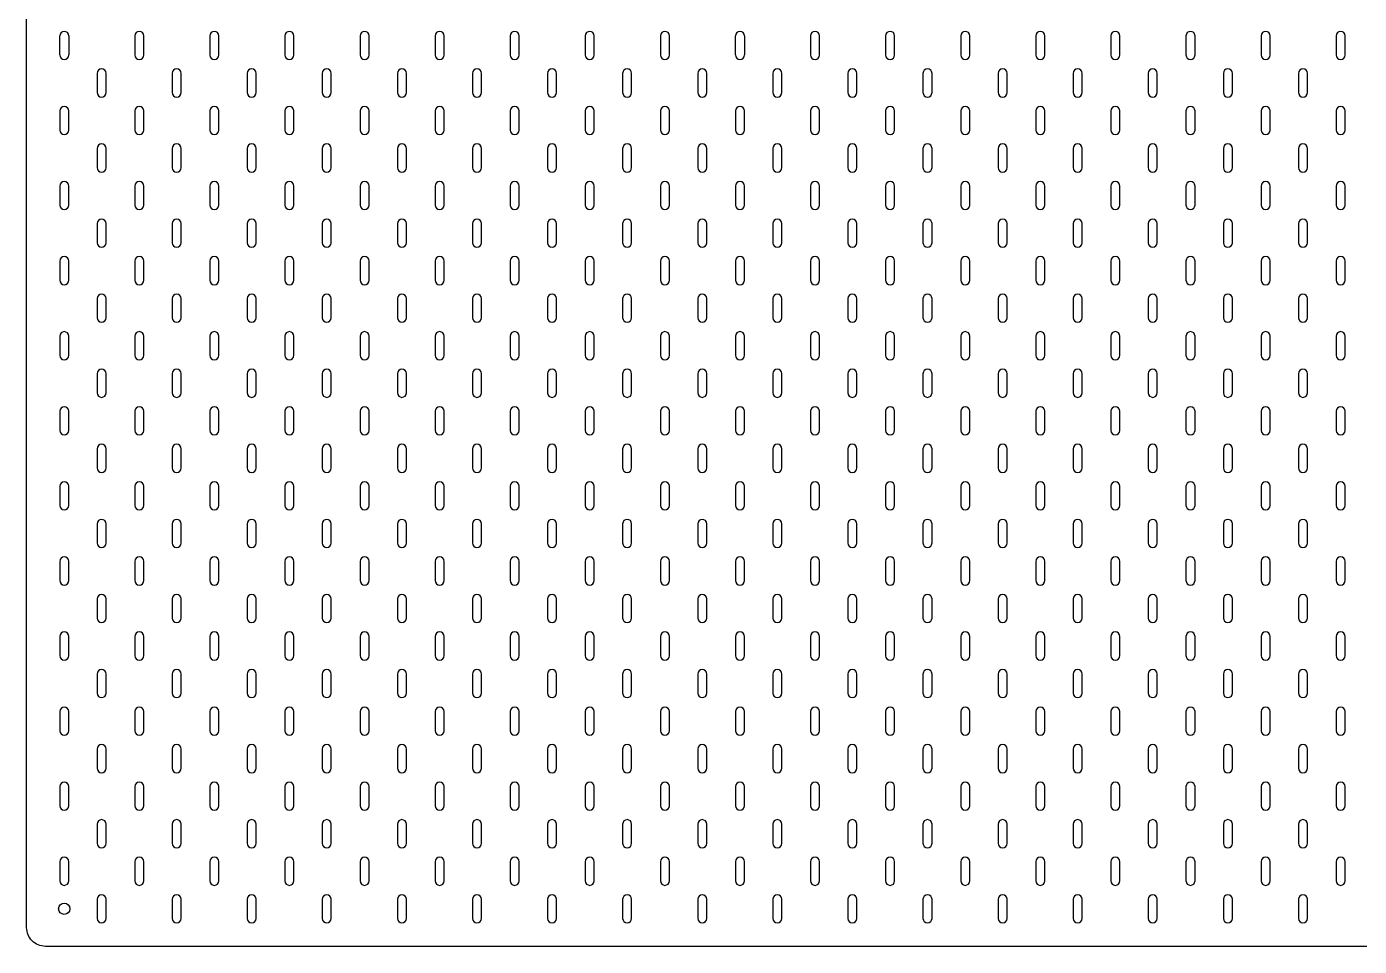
# Model space of a CAD drawing. Header units: millimetres. Extents: x 0 to 1400, y 0 to 1000.
# Drawn here: x 0 to 710, y 0 to 490 of the extents above; entities that cross this region are included whole.
import ezdxf

# ---------------------------------------------------------------- set-up
doc = ezdxf.new("R2010")
doc.units = ezdxf.units.MM
doc.layers.get('0').update_dxf_attribs({"linetype": 'CONTINUOUS'})

msp = doc.modelspace()

# ---------------------------------------------------------------- linework, layer by layer
for p, q in [((17.6, 474.9), (17.6, 485.1)), ((22.4, 485.1), (22.4, 474.9)), ((377.6, 474.9), (377.6, 485.1)), ((382.4, 485.1), (382.4, 474.9))]:
    msp.add_line(p, q)
for points in [[(1390, 1000, -0.414214), (1400, 990), (1400, 10, -0.414214), (1390, 0), (10, 0, -0.414214), (0, 10), (0, 990, -0.414214), (10, 1000)], [(57.6, 485.1), (57.6, 474.9, 1), (62.4, 474.9), (62.4, 485.1, 1)], [(97.6, 485.1), (97.6, 474.9, 1), (102.4, 474.9), (102.4, 485.1, 1)], [(137.6, 485.1), (137.6, 474.9, 1), (142.4, 474.9), (142.4, 485.1, 1)], [(177.6, 485.1), (177.6, 474.9, 1), (182.4, 474.9), (182.4, 485.1, 1)], [(217.6, 485.1), (217.6, 474.9, 1), (222.4, 474.9), (222.4, 485.1, 1)], [(257.6, 485.1), (257.6, 474.9, 1), (262.4, 474.9), (262.4, 485.1, 1)], [(297.6, 485.1), (297.6, 474.9, 1), (302.4, 474.9), (302.4, 485.1, 1)], [(337.6, 485.1), (337.6, 474.9, 1), (342.4, 474.9), (342.4, 485.1, 1)], [(417.6, 485.1), (417.6, 474.9, 1), (422.4, 474.9), (422.4, 485.1, 1)], [(457.6, 485.1), (457.6, 474.9, 1), (462.4, 474.9), (462.4, 485.1, 1)], [(497.6, 485.1), (497.6, 474.9, 1), (502.4, 474.9), (502.4, 485.1, 1)], [(537.6, 485.1), (537.6, 474.9, 1), (542.4, 474.9), (542.4, 485.1, 1)], [(577.6, 485.1), (577.6, 474.9, 1), (582.4, 474.9), (582.4, 485.1, 1)], [(617.6, 485.1), (617.6, 474.9, 1), (622.4, 474.9), (622.4, 485.1, 1)], [(657.6, 485.1), (657.6, 474.9, 1), (662.4, 474.9), (662.4, 485.1, 1)], [(697.6, 485.1), (697.6, 474.9, 1), (702.4, 474.9), (702.4, 485.1, 1)], [(42.3, 454.9), (42.3, 465.1, 1), (37.5, 465.1), (37.5, 454.9, 1)], [(82.3, 454.9), (82.3, 465.1, 1), (77.5, 465.1), (77.5, 454.9, 1)], [(122.3, 454.9), (122.3, 465.1, 1), (117.5, 465.1), (117.5, 454.9, 1)], [(162.3, 454.9), (162.3, 465.1, 1), (157.5, 465.1), (157.5, 454.9, 1)], [(202.3, 454.9), (202.3, 465.1, 1), (197.5, 465.1), (197.5, 454.9, 1)], [(242.3, 454.9), (242.3, 465.1, 1), (237.5, 465.1), (237.5, 454.9, 1)], [(282.3, 454.9), (282.3, 465.1, 1), (277.5, 465.1), (277.5, 454.9, 1)], [(322.3, 454.9), (322.3, 465.1, 1), (317.5, 465.1), (317.5, 454.9, 1)], [(362.3, 454.9), (362.3, 465.1, 1), (357.5, 465.1), (357.5, 454.9, 1)], [(402.3, 454.9), (402.3, 465.1, 1), (397.5, 465.1), (397.5, 454.9, 1)], [(442.3, 454.9), (442.3, 465.1, 1), (437.5, 465.1), (437.5, 454.9, 1)], [(482.3, 454.9), (482.3, 465.1, 1), (477.5, 465.1), (477.5, 454.9, 1)], [(522.3, 454.9), (522.3, 465.1, 1), (517.5, 465.1), (517.5, 454.9, 1)], [(562.3, 454.9), (562.3, 465.1, 1), (557.5, 465.1), (557.5, 454.9, 1)], [(602.3, 454.9), (602.3, 465.1, 1), (597.5, 465.1), (597.5, 454.9, 1)], [(642.3, 454.9), (642.3, 465.1, 1), (637.5, 465.1), (637.5, 454.9, 1)], [(682.3, 454.9), (682.3, 465.1, 1), (677.5, 465.1), (677.5, 454.9, 1)], [(17.6, 445.1), (17.6, 434.9, 1), (22.4, 434.9), (22.4, 445.1, 1)], [(57.6, 445.1), (57.6, 434.9, 1), (62.4, 434.9), (62.4, 445.1, 1)], [(97.6, 445.1), (97.6, 434.9, 1), (102.4, 434.9), (102.4, 445.1, 1)], [(137.6, 445.1), (137.6, 434.9, 1), (142.4, 434.9), (142.4, 445.1, 1)], [(177.6, 445.1), (177.6, 434.9, 1), (182.4, 434.9), (182.4, 445.1, 1)], [(217.6, 445.1), (217.6, 434.9, 1), (222.4, 434.9), (222.4, 445.1, 1)], [(257.6, 445.1), (257.6, 434.9, 1), (262.4, 434.9), (262.4, 445.1, 1)], [(297.6, 445.1), (297.6, 434.9, 1), (302.4, 434.9), (302.4, 445.1, 1)], [(337.6, 445.1), (337.6, 434.9, 1), (342.4, 434.9), (342.4, 445.1, 1)], [(377.6, 445.1), (377.6, 434.9, 1), (382.4, 434.9), (382.4, 445.1, 1)], [(417.6, 445.1), (417.6, 434.9, 1), (422.4, 434.9), (422.4, 445.1, 1)], [(457.6, 445.1), (457.6, 434.9, 1), (462.4, 434.9), (462.4, 445.1, 1)], [(497.6, 445.1), (497.6, 434.9, 1), (502.4, 434.9), (502.4, 445.1, 1)], [(537.6, 445.1), (537.6, 434.9, 1), (542.4, 434.9), (542.4, 445.1, 1)], [(577.6, 445.1), (577.6, 434.9, 1), (582.4, 434.9), (582.4, 445.1, 1)], [(617.6, 445.1), (617.6, 434.9, 1), (622.4, 434.9), (622.4, 445.1, 1)], [(657.6, 445.1), (657.6, 434.9, 1), (662.4, 434.9), (662.4, 445.1, 1)], [(697.6, 445.1), (697.6, 434.9, 1), (702.4, 434.9), (702.4, 445.1, 1)], [(42.3, 414.9), (42.3, 425.1, 1), (37.5, 425.1), (37.5, 414.9, 1)], [(82.3, 414.9), (82.3, 425.1, 1), (77.5, 425.1), (77.5, 414.9, 1)], [(122.3, 414.9), (122.3, 425.1, 1), (117.5, 425.1), (117.5, 414.9, 1)], [(162.3, 414.9), (162.3, 425.1, 1), (157.5, 425.1), (157.5, 414.9, 1)], [(202.3, 414.9), (202.3, 425.1, 1), (197.5, 425.1), (197.5, 414.9, 1)], [(242.3, 414.9), (242.3, 425.1, 1), (237.5, 425.1), (237.5, 414.9, 1)], [(282.3, 414.9), (282.3, 425.1, 1), (277.5, 425.1), (277.5, 414.9, 1)], [(322.3, 414.9), (322.3, 425.1, 1), (317.5, 425.1), (317.5, 414.9, 1)], [(362.3, 414.9), (362.3, 425.1, 1), (357.5, 425.1), (357.5, 414.9, 1)], [(402.3, 414.9), (402.3, 425.1, 1), (397.5, 425.1), (397.5, 414.9, 1)], [(442.3, 414.9), (442.3, 425.1, 1), (437.5, 425.1), (437.5, 414.9, 1)], [(482.3, 414.9), (482.3, 425.1, 1), (477.5, 425.1), (477.5, 414.9, 1)], [(522.3, 414.9), (522.3, 425.1, 1), (517.5, 425.1), (517.5, 414.9, 1)], [(562.3, 414.9), (562.3, 425.1, 1), (557.5, 425.1), (557.5, 414.9, 1)], [(602.3, 414.9), (602.3, 425.1, 1), (597.5, 425.1), (597.5, 414.9, 1)], [(642.3, 414.9), (642.3, 425.1, 1), (637.5, 425.1), (637.5, 414.9, 1)], [(682.3, 414.9), (682.3, 425.1, 1), (677.5, 425.1), (677.5, 414.9, 1)], [(17.6, 405.1), (17.6, 394.9, 1), (22.4, 394.9), (22.4, 405.1, 1)], [(57.6, 405.1), (57.6, 394.9, 1), (62.4, 394.9), (62.4, 405.1, 1)], [(97.6, 405.1), (97.6, 394.9, 1), (102.4, 394.9), (102.4, 405.1, 1)], [(137.6, 405.1), (137.6, 394.9, 1), (142.4, 394.9), (142.4, 405.1, 1)], [(177.6, 405.1), (177.6, 394.9, 1), (182.4, 394.9), (182.4, 405.1, 1)], [(217.6, 405.1), (217.6, 394.9, 1), (222.4, 394.9), (222.4, 405.1, 1)], [(257.6, 405.1), (257.6, 394.9, 1), (262.4, 394.9), (262.4, 405.1, 1)], [(297.6, 405.1), (297.6, 394.9, 1), (302.4, 394.9), (302.4, 405.1, 1)], [(337.6, 405.1), (337.6, 394.9, 1), (342.4, 394.9), (342.4, 405.1, 1)], [(377.6, 405.1), (377.6, 394.9, 1), (382.4, 394.9), (382.4, 405.1, 1)], [(417.6, 405.1), (417.6, 394.9, 1), (422.4, 394.9), (422.4, 405.1, 1)], [(457.6, 405.1), (457.6, 394.9, 1), (462.4, 394.9), (462.4, 405.1, 1)], [(497.6, 405.1), (497.6, 394.9, 1), (502.4, 394.9), (502.4, 405.1, 1)], [(537.6, 405.1), (537.6, 394.9, 1), (542.4, 394.9), (542.4, 405.1, 1)], [(577.6, 405.1), (577.6, 394.9, 1), (582.4, 394.9), (582.4, 405.1, 1)], [(617.6, 405.1), (617.6, 394.9, 1), (622.4, 394.9), (622.4, 405.1, 1)], [(657.6, 405.1), (657.6, 394.9, 1), (662.4, 394.9), (662.4, 405.1, 1)], [(697.6, 405.1), (697.6, 394.9, 1), (702.4, 394.9), (702.4, 405.1, 1)], [(42.3, 374.9), (42.3, 385.1, 1), (37.5, 385.1), (37.5, 374.9, 1)], [(82.3, 374.9), (82.3, 385.1, 1), (77.5, 385.1), (77.5, 374.9, 1)], [(122.3, 374.9), (122.3, 385.1, 1), (117.5, 385.1), (117.5, 374.9, 1)], [(162.3, 374.9), (162.3, 385.1, 1), (157.5, 385.1), (157.5, 374.9, 1)], [(202.3, 374.9), (202.3, 385.1, 1), (197.5, 385.1), (197.5, 374.9, 1)], [(242.3, 374.9), (242.3, 385.1, 1), (237.5, 385.1), (237.5, 374.9, 1)], [(282.3, 374.9), (282.3, 385.1, 1), (277.5, 385.1), (277.5, 374.9, 1)], [(322.3, 374.9), (322.3, 385.1, 1), (317.5, 385.1), (317.5, 374.9, 1)], [(362.3, 374.9), (362.3, 385.1, 1), (357.5, 385.1), (357.5, 374.9, 1)], [(402.3, 374.9), (402.3, 385.1, 1), (397.5, 385.1), (397.5, 374.9, 1)], [(442.3, 374.9), (442.3, 385.1, 1), (437.5, 385.1), (437.5, 374.9, 1)], [(482.3, 374.9), (482.3, 385.1, 1), (477.5, 385.1), (477.5, 374.9, 1)], [(522.3, 374.9), (522.3, 385.1, 1), (517.5, 385.1), (517.5, 374.9, 1)], [(562.3, 374.9), (562.3, 385.1, 1), (557.5, 385.1), (557.5, 374.9, 1)], [(602.3, 374.9), (602.3, 385.1, 1), (597.5, 385.1), (597.5, 374.9, 1)], [(642.3, 374.9), (642.3, 385.1, 1), (637.5, 385.1), (637.5, 374.9, 1)], [(682.3, 374.9), (682.3, 385.1, 1), (677.5, 385.1), (677.5, 374.9, 1)], [(17.6, 365.1), (17.6, 354.9, 1), (22.4, 354.9), (22.4, 365.1, 1)], [(57.6, 365.1), (57.6, 354.9, 1), (62.4, 354.9), (62.4, 365.1, 1)], [(97.6, 365.1), (97.6, 354.9, 1), (102.4, 354.9), (102.4, 365.1, 1)], [(137.6, 365.1), (137.6, 354.9, 1), (142.4, 354.9), (142.4, 365.1, 1)], [(177.6, 365.1), (177.6, 354.9, 1), (182.4, 354.9), (182.4, 365.1, 1)], [(217.6, 365.1), (217.6, 354.9, 1), (222.4, 354.9), (222.4, 365.1, 1)], [(257.6, 365.1), (257.6, 354.9, 1), (262.4, 354.9), (262.4, 365.1, 1)], [(297.6, 365.1), (297.6, 354.9, 1), (302.4, 354.9), (302.4, 365.1, 1)], [(337.6, 365.1), (337.6, 354.9, 1), (342.4, 354.9), (342.4, 365.1, 1)], [(377.6, 365.1), (377.6, 354.9, 1), (382.4, 354.9), (382.4, 365.1, 1)], [(417.6, 365.1), (417.6, 354.9, 1), (422.4, 354.9), (422.4, 365.1, 1)], [(457.6, 365.1), (457.6, 354.9, 1), (462.4, 354.9), (462.4, 365.1, 1)], [(497.6, 365.1), (497.6, 354.9, 1), (502.4, 354.9), (502.4, 365.1, 1)], [(537.6, 365.1), (537.6, 354.9, 1), (542.4, 354.9), (542.4, 365.1, 1)], [(577.6, 365.1), (577.6, 354.9, 1), (582.4, 354.9), (582.4, 365.1, 1)], [(617.6, 365.1), (617.6, 354.9, 1), (622.4, 354.9), (622.4, 365.1, 1)], [(657.6, 365.1), (657.6, 354.9, 1), (662.4, 354.9), (662.4, 365.1, 1)], [(697.6, 365.1), (697.6, 354.9, 1), (702.4, 354.9), (702.4, 365.1, 1)], [(42.3, 334.9), (42.3, 345.1, 1), (37.5, 345.1), (37.5, 334.9, 1)], [(82.3, 334.9), (82.3, 345.1, 1), (77.5, 345.1), (77.5, 334.9, 1)], [(122.3, 334.9), (122.3, 345.1, 1), (117.5, 345.1), (117.5, 334.9, 1)], [(162.3, 334.9), (162.3, 345.1, 1), (157.5, 345.1), (157.5, 334.9, 1)], [(202.3, 334.9), (202.3, 345.1, 1), (197.5, 345.1), (197.5, 334.9, 1)], [(242.3, 334.9), (242.3, 345.1, 1), (237.5, 345.1), (237.5, 334.9, 1)], [(282.3, 334.9), (282.3, 345.1, 1), (277.5, 345.1), (277.5, 334.9, 1)], [(322.3, 334.9), (322.3, 345.1, 1), (317.5, 345.1), (317.5, 334.9, 1)], [(362.3, 334.9), (362.3, 345.1, 1), (357.5, 345.1), (357.5, 334.9, 1)], [(402.3, 334.9), (402.3, 345.1, 1), (397.5, 345.1), (397.5, 334.9, 1)], [(442.3, 334.9), (442.3, 345.1, 1), (437.5, 345.1), (437.5, 334.9, 1)], [(482.3, 334.9), (482.3, 345.1, 1), (477.5, 345.1), (477.5, 334.9, 1)], [(522.3, 334.9), (522.3, 345.1, 1), (517.5, 345.1), (517.5, 334.9, 1)], [(562.3, 334.9), (562.3, 345.1, 1), (557.5, 345.1), (557.5, 334.9, 1)], [(602.3, 334.9), (602.3, 345.1, 1), (597.5, 345.1), (597.5, 334.9, 1)], [(642.3, 334.9), (642.3, 345.1, 1), (637.5, 345.1), (637.5, 334.9, 1)], [(682.3, 334.9), (682.3, 345.1, 1), (677.5, 345.1), (677.5, 334.9, 1)], [(17.6, 325.1), (17.6, 314.9, 1), (22.4, 314.9), (22.4, 325.1, 1)], [(57.6, 325.1), (57.6, 314.9, 1), (62.4, 314.9), (62.4, 325.1, 1)], [(97.6, 325.1), (97.6, 314.9, 1), (102.4, 314.9), (102.4, 325.1, 1)], [(137.6, 325.1), (137.6, 314.9, 1), (142.4, 314.9), (142.4, 325.1, 1)], [(177.6, 325.1), (177.6, 314.9, 1), (182.4, 314.9), (182.4, 325.1, 1)], [(217.6, 325.1), (217.6, 314.9, 1), (222.4, 314.9), (222.4, 325.1, 1)], [(257.6, 325.1), (257.6, 314.9, 1), (262.4, 314.9), (262.4, 325.1, 1)], [(297.6, 325.1), (297.6, 314.9, 1), (302.4, 314.9), (302.4, 325.1, 1)], [(337.6, 325.1), (337.6, 314.9, 1), (342.4, 314.9), (342.4, 325.1, 1)], [(377.6, 325.1), (377.6, 314.9, 1), (382.4, 314.9), (382.4, 325.1, 1)], [(417.6, 325.1), (417.6, 314.9, 1), (422.4, 314.9), (422.4, 325.1, 1)], [(457.6, 325.1), (457.6, 314.9, 1), (462.4, 314.9), (462.4, 325.1, 1)], [(497.6, 325.1), (497.6, 314.9, 1), (502.4, 314.9), (502.4, 325.1, 1)], [(537.6, 325.1), (537.6, 314.9, 1), (542.4, 314.9), (542.4, 325.1, 1)], [(577.6, 325.1), (577.6, 314.9, 1), (582.4, 314.9), (582.4, 325.1, 1)], [(617.6, 325.1), (617.6, 314.9, 1), (622.4, 314.9), (622.4, 325.1, 1)], [(657.6, 325.1), (657.6, 314.9, 1), (662.4, 314.9), (662.4, 325.1, 1)], [(697.6, 325.1), (697.6, 314.9, 1), (702.4, 314.9), (702.4, 325.1, 1)], [(42.3, 294.9), (42.3, 305.1, 1), (37.5, 305.1), (37.5, 294.9, 1)], [(82.3, 294.9), (82.3, 305.1, 1), (77.5, 305.1), (77.5, 294.9, 1)], [(122.3, 294.9), (122.3, 305.1, 1), (117.5, 305.1), (117.5, 294.9, 1)], [(162.3, 294.9), (162.3, 305.1, 1), (157.5, 305.1), (157.5, 294.9, 1)], [(202.3, 294.9), (202.3, 305.1, 1), (197.5, 305.1), (197.5, 294.9, 1)], [(242.3, 294.9), (242.3, 305.1, 1), (237.5, 305.1), (237.5, 294.9, 1)], [(282.3, 294.9), (282.3, 305.1, 1), (277.5, 305.1), (277.5, 294.9, 1)], [(322.3, 294.9), (322.3, 305.1, 1), (317.5, 305.1), (317.5, 294.9, 1)], [(362.3, 294.9), (362.3, 305.1, 1), (357.5, 305.1), (357.5, 294.9, 1)], [(402.3, 294.9), (402.3, 305.1, 1), (397.5, 305.1), (397.5, 294.9, 1)], [(442.3, 294.9), (442.3, 305.1, 1), (437.5, 305.1), (437.5, 294.9, 1)], [(482.3, 294.9), (482.3, 305.1, 1), (477.5, 305.1), (477.5, 294.9, 1)], [(522.3, 294.9), (522.3, 305.1, 1), (517.5, 305.1), (517.5, 294.9, 1)], [(562.3, 294.9), (562.3, 305.1, 1), (557.5, 305.1), (557.5, 294.9, 1)], [(602.3, 294.9), (602.3, 305.1, 1), (597.5, 305.1), (597.5, 294.9, 1)], [(642.3, 294.9), (642.3, 305.1, 1), (637.5, 305.1), (637.5, 294.9, 1)], [(682.3, 294.9), (682.3, 305.1, 1), (677.5, 305.1), (677.5, 294.9, 1)], [(17.6, 285.1), (17.6, 274.9, 1), (22.4, 274.9), (22.4, 285.1, 1)], [(57.6, 285.1), (57.6, 274.9, 1), (62.4, 274.9), (62.4, 285.1, 1)], [(97.6, 285.1), (97.6, 274.9, 1), (102.4, 274.9), (102.4, 285.1, 1)], [(137.6, 285.1), (137.6, 274.9, 1), (142.4, 274.9), (142.4, 285.1, 1)], [(177.6, 285.1), (177.6, 274.9, 1), (182.4, 274.9), (182.4, 285.1, 1)], [(217.6, 285.1), (217.6, 274.9, 1), (222.4, 274.9), (222.4, 285.1, 1)], [(257.6, 285.1), (257.6, 274.9, 1), (262.4, 274.9), (262.4, 285.1, 1)], [(297.6, 285.1), (297.6, 274.9, 1), (302.4, 274.9), (302.4, 285.1, 1)], [(337.6, 285.1), (337.6, 274.9, 1), (342.4, 274.9), (342.4, 285.1, 1)], [(377.6, 285.1), (377.6, 274.9, 1), (382.4, 274.9), (382.4, 285.1, 1)], [(417.6, 285.1), (417.6, 274.9, 1), (422.4, 274.9), (422.4, 285.1, 1)], [(457.6, 285.1), (457.6, 274.9, 1), (462.4, 274.9), (462.4, 285.1, 1)], [(497.6, 285.1), (497.6, 274.9, 1), (502.4, 274.9), (502.4, 285.1, 1)], [(537.6, 285.1), (537.6, 274.9, 1), (542.4, 274.9), (542.4, 285.1, 1)], [(577.6, 285.1), (577.6, 274.9, 1), (582.4, 274.9), (582.4, 285.1, 1)], [(617.6, 285.1), (617.6, 274.9, 1), (622.4, 274.9), (622.4, 285.1, 1)], [(657.6, 285.1), (657.6, 274.9, 1), (662.4, 274.9), (662.4, 285.1, 1)], [(697.6, 285.1), (697.6, 274.9, 1), (702.4, 274.9), (702.4, 285.1, 1)], [(42.3, 254.9), (42.3, 265.1, 1), (37.5, 265.1), (37.5, 254.9, 1)], [(82.3, 254.9), (82.3, 265.1, 1), (77.5, 265.1), (77.5, 254.9, 1)], [(122.3, 254.9), (122.3, 265.1, 1), (117.5, 265.1), (117.5, 254.9, 1)], [(162.3, 254.9), (162.3, 265.1, 1), (157.5, 265.1), (157.5, 254.9, 1)], [(202.3, 254.9), (202.3, 265.1, 1), (197.5, 265.1), (197.5, 254.9, 1)], [(242.3, 254.9), (242.3, 265.1, 1), (237.5, 265.1), (237.5, 254.9, 1)], [(282.3, 254.9), (282.3, 265.1, 1), (277.5, 265.1), (277.5, 254.9, 1)], [(322.3, 254.9), (322.3, 265.1, 1), (317.5, 265.1), (317.5, 254.9, 1)], [(362.3, 254.9), (362.3, 265.1, 1), (357.5, 265.1), (357.5, 254.9, 1)], [(402.3, 254.9), (402.3, 265.1, 1), (397.5, 265.1), (397.5, 254.9, 1)], [(442.3, 254.9), (442.3, 265.1, 1), (437.5, 265.1), (437.5, 254.9, 1)], [(482.3, 254.9), (482.3, 265.1, 1), (477.5, 265.1), (477.5, 254.9, 1)], [(522.3, 254.9), (522.3, 265.1, 1), (517.5, 265.1), (517.5, 254.9, 1)], [(562.3, 254.9), (562.3, 265.1, 1), (557.5, 265.1), (557.5, 254.9, 1)], [(602.3, 254.9), (602.3, 265.1, 1), (597.5, 265.1), (597.5, 254.9, 1)], [(642.3, 254.9), (642.3, 265.1, 1), (637.5, 265.1), (637.5, 254.9, 1)], [(682.3, 254.9), (682.3, 265.1, 1), (677.5, 265.1), (677.5, 254.9, 1)], [(17.6, 245.1), (17.6, 234.9, 1), (22.4, 234.9), (22.4, 245.1, 1)], [(57.6, 245.1), (57.6, 234.9, 1), (62.4, 234.9), (62.4, 245.1, 1)], [(97.6, 245.1), (97.6, 234.9, 1), (102.4, 234.9), (102.4, 245.1, 1)], [(137.6, 245.1), (137.6, 234.9, 1), (142.4, 234.9), (142.4, 245.1, 1)], [(177.6, 245.1), (177.6, 234.9, 1), (182.4, 234.9), (182.4, 245.1, 1)], [(217.6, 245.1), (217.6, 234.9, 1), (222.4, 234.9), (222.4, 245.1, 1)], [(257.6, 245.1), (257.6, 234.9, 1), (262.4, 234.9), (262.4, 245.1, 1)], [(297.6, 245.1), (297.6, 234.9, 1), (302.4, 234.9), (302.4, 245.1, 1)], [(337.6, 245.1), (337.6, 234.9, 1), (342.4, 234.9), (342.4, 245.1, 1)], [(377.6, 245.1), (377.6, 234.9, 1), (382.4, 234.9), (382.4, 245.1, 1)], [(417.6, 245.1), (417.6, 234.9, 1), (422.4, 234.9), (422.4, 245.1, 1)], [(457.6, 245.1), (457.6, 234.9, 1), (462.4, 234.9), (462.4, 245.1, 1)], [(497.6, 245.1), (497.6, 234.9, 1), (502.4, 234.9), (502.4, 245.1, 1)], [(537.6, 245.1), (537.6, 234.9, 1), (542.4, 234.9), (542.4, 245.1, 1)], [(577.6, 245.1), (577.6, 234.9, 1), (582.4, 234.9), (582.4, 245.1, 1)], [(617.6, 245.1), (617.6, 234.9, 1), (622.4, 234.9), (622.4, 245.1, 1)], [(657.6, 245.1), (657.6, 234.9, 1), (662.4, 234.9), (662.4, 245.1, 1)], [(697.6, 245.1), (697.6, 234.9, 1), (702.4, 234.9), (702.4, 245.1, 1)], [(42.3, 214.9), (42.3, 225.1, 1), (37.5, 225.1), (37.5, 214.9, 1)], [(82.3, 214.9), (82.3, 225.1, 1), (77.5, 225.1), (77.5, 214.9, 1)], [(122.3, 214.9), (122.3, 225.1, 1), (117.5, 225.1), (117.5, 214.9, 1)], [(162.3, 214.9), (162.3, 225.1, 1), (157.5, 225.1), (157.5, 214.9, 1)], [(202.3, 214.9), (202.3, 225.1, 1), (197.5, 225.1), (197.5, 214.9, 1)], [(242.3, 214.9), (242.3, 225.1, 1), (237.5, 225.1), (237.5, 214.9, 1)], [(282.3, 214.9), (282.3, 225.1, 1), (277.5, 225.1), (277.5, 214.9, 1)], [(322.3, 214.9), (322.3, 225.1, 1), (317.5, 225.1), (317.5, 214.9, 1)], [(362.3, 214.9), (362.3, 225.1, 1), (357.5, 225.1), (357.5, 214.9, 1)], [(402.3, 214.9), (402.3, 225.1, 1), (397.5, 225.1), (397.5, 214.9, 1)], [(442.3, 214.9), (442.3, 225.1, 1), (437.5, 225.1), (437.5, 214.9, 1)], [(482.3, 214.9), (482.3, 225.1, 1), (477.5, 225.1), (477.5, 214.9, 1)], [(522.3, 214.9), (522.3, 225.1, 1), (517.5, 225.1), (517.5, 214.9, 1)], [(562.3, 214.9), (562.3, 225.1, 1), (557.5, 225.1), (557.5, 214.9, 1)], [(602.3, 214.9), (602.3, 225.1, 1), (597.5, 225.1), (597.5, 214.9, 1)], [(642.3, 214.9), (642.3, 225.1, 1), (637.5, 225.1), (637.5, 214.9, 1)], [(682.3, 214.9), (682.3, 225.1, 1), (677.5, 225.1), (677.5, 214.9, 1)], [(17.6, 205.1), (17.6, 194.9, 1), (22.4, 194.9), (22.4, 205.1, 1)], [(57.6, 205.1), (57.6, 194.9, 1), (62.4, 194.9), (62.4, 205.1, 1)], [(97.6, 205.1), (97.6, 194.9, 1), (102.4, 194.9), (102.4, 205.1, 1)], [(137.6, 205.1), (137.6, 194.9, 1), (142.4, 194.9), (142.4, 205.1, 1)], [(177.6, 205.1), (177.6, 194.9, 1), (182.4, 194.9), (182.4, 205.1, 1)], [(217.6, 205.1), (217.6, 194.9, 1), (222.4, 194.9), (222.4, 205.1, 1)], [(257.6, 205.1), (257.6, 194.9, 1), (262.4, 194.9), (262.4, 205.1, 1)], [(297.6, 205.1), (297.6, 194.9, 1), (302.4, 194.9), (302.4, 205.1, 1)], [(337.6, 205.1), (337.6, 194.9, 1), (342.4, 194.9), (342.4, 205.1, 1)], [(377.6, 205.1), (377.6, 194.9, 1), (382.4, 194.9), (382.4, 205.1, 1)], [(417.6, 205.1), (417.6, 194.9, 1), (422.4, 194.9), (422.4, 205.1, 1)], [(457.6, 205.1), (457.6, 194.9, 1), (462.4, 194.9), (462.4, 205.1, 1)], [(497.6, 205.1), (497.6, 194.9, 1), (502.4, 194.9), (502.4, 205.1, 1)], [(537.6, 205.1), (537.6, 194.9, 1), (542.4, 194.9), (542.4, 205.1, 1)], [(577.6, 205.1), (577.6, 194.9, 1), (582.4, 194.9), (582.4, 205.1, 1)], [(617.6, 205.1), (617.6, 194.9, 1), (622.4, 194.9), (622.4, 205.1, 1)], [(657.6, 205.1), (657.6, 194.9, 1), (662.4, 194.9), (662.4, 205.1, 1)], [(697.6, 205.1), (697.6, 194.9, 1), (702.4, 194.9), (702.4, 205.1, 1)], [(42.3, 174.9), (42.3, 185.1, 1), (37.5, 185.1), (37.5, 174.9, 1)], [(82.3, 174.9), (82.3, 185.1, 1), (77.5, 185.1), (77.5, 174.9, 1)], [(122.3, 174.9), (122.3, 185.1, 1), (117.5, 185.1), (117.5, 174.9, 1)], [(162.3, 174.9), (162.3, 185.1, 1), (157.5, 185.1), (157.5, 174.9, 1)], [(202.3, 174.9), (202.3, 185.1, 1), (197.5, 185.1), (197.5, 174.9, 1)], [(242.3, 174.9), (242.3, 185.1, 1), (237.5, 185.1), (237.5, 174.9, 1)], [(282.3, 174.9), (282.3, 185.1, 1), (277.5, 185.1), (277.5, 174.9, 1)], [(322.3, 174.9), (322.3, 185.1, 1), (317.5, 185.1), (317.5, 174.9, 1)], [(362.3, 174.9), (362.3, 185.1, 1), (357.5, 185.1), (357.5, 174.9, 1)], [(402.3, 174.9), (402.3, 185.1, 1), (397.5, 185.1), (397.5, 174.9, 1)], [(442.3, 174.9), (442.3, 185.1, 1), (437.5, 185.1), (437.5, 174.9, 1)], [(482.3, 174.9), (482.3, 185.1, 1), (477.5, 185.1), (477.5, 174.9, 1)], [(522.3, 174.9), (522.3, 185.1, 1), (517.5, 185.1), (517.5, 174.9, 1)], [(562.3, 174.9), (562.3, 185.1, 1), (557.5, 185.1), (557.5, 174.9, 1)], [(602.3, 174.9), (602.3, 185.1, 1), (597.5, 185.1), (597.5, 174.9, 1)], [(642.3, 174.9), (642.3, 185.1, 1), (637.5, 185.1), (637.5, 174.9, 1)], [(682.3, 174.9), (682.3, 185.1, 1), (677.5, 185.1), (677.5, 174.9, 1)], [(17.6, 165.1), (17.6, 154.9, 1), (22.4, 154.9), (22.4, 165.1, 1)], [(57.6, 165.1), (57.6, 154.9, 1), (62.4, 154.9), (62.4, 165.1, 1)], [(97.6, 165.1), (97.6, 154.9, 1), (102.4, 154.9), (102.4, 165.1, 1)], [(137.6, 165.1), (137.6, 154.9, 1), (142.4, 154.9), (142.4, 165.1, 1)], [(177.6, 165.1), (177.6, 154.9, 1), (182.4, 154.9), (182.4, 165.1, 1)], [(217.6, 165.1), (217.6, 154.9, 1), (222.4, 154.9), (222.4, 165.1, 1)], [(257.6, 165.1), (257.6, 154.9, 1), (262.4, 154.9), (262.4, 165.1, 1)], [(297.6, 165.1), (297.6, 154.9, 1), (302.4, 154.9), (302.4, 165.1, 1)], [(337.6, 165.1), (337.6, 154.9, 1), (342.4, 154.9), (342.4, 165.1, 1)], [(377.6, 165.1), (377.6, 154.9, 1), (382.4, 154.9), (382.4, 165.1, 1)], [(417.6, 165.1), (417.6, 154.9, 1), (422.4, 154.9), (422.4, 165.1, 1)], [(457.6, 165.1), (457.6, 154.9, 1), (462.4, 154.9), (462.4, 165.1, 1)], [(497.6, 165.1), (497.6, 154.9, 1), (502.4, 154.9), (502.4, 165.1, 1)], [(537.6, 165.1), (537.6, 154.9, 1), (542.4, 154.9), (542.4, 165.1, 1)], [(577.6, 165.1), (577.6, 154.9, 1), (582.4, 154.9), (582.4, 165.1, 1)], [(617.6, 165.1), (617.6, 154.9, 1), (622.4, 154.9), (622.4, 165.1, 1)], [(657.6, 165.1), (657.6, 154.9, 1), (662.4, 154.9), (662.4, 165.1, 1)], [(697.6, 165.1), (697.6, 154.9, 1), (702.4, 154.9), (702.4, 165.1, 1)], [(42.3, 134.9), (42.3, 145.1, 1), (37.5, 145.1), (37.5, 134.9, 1)], [(82.3, 134.9), (82.3, 145.1, 1), (77.5, 145.1), (77.5, 134.9, 1)], [(122.3, 134.9), (122.3, 145.1, 1), (117.5, 145.1), (117.5, 134.9, 1)], [(162.3, 134.9), (162.3, 145.1, 1), (157.5, 145.1), (157.5, 134.9, 1)], [(202.3, 134.9), (202.3, 145.1, 1), (197.5, 145.1), (197.5, 134.9, 1)], [(242.3, 134.9), (242.3, 145.1, 1), (237.5, 145.1), (237.5, 134.9, 1)], [(282.3, 134.9), (282.3, 145.1, 1), (277.5, 145.1), (277.5, 134.9, 1)], [(322.3, 134.9), (322.3, 145.1, 1), (317.5, 145.1), (317.5, 134.9, 1)], [(362.3, 134.9), (362.3, 145.1, 1), (357.5, 145.1), (357.5, 134.9, 1)], [(402.3, 134.9), (402.3, 145.1, 1), (397.5, 145.1), (397.5, 134.9, 1)], [(442.3, 134.9), (442.3, 145.1, 1), (437.5, 145.1), (437.5, 134.9, 1)], [(482.3, 134.9), (482.3, 145.1, 1), (477.5, 145.1), (477.5, 134.9, 1)], [(522.3, 134.9), (522.3, 145.1, 1), (517.5, 145.1), (517.5, 134.9, 1)], [(562.3, 134.9), (562.3, 145.1, 1), (557.5, 145.1), (557.5, 134.9, 1)], [(602.3, 134.9), (602.3, 145.1, 1), (597.5, 145.1), (597.5, 134.9, 1)], [(642.3, 134.9), (642.3, 145.1, 1), (637.5, 145.1), (637.5, 134.9, 1)], [(682.3, 134.9), (682.3, 145.1, 1), (677.5, 145.1), (677.5, 134.9, 1)], [(17.6, 125.1), (17.6, 114.9, 1), (22.4, 114.9), (22.4, 125.1, 1)], [(57.6, 125.1), (57.6, 114.9, 1), (62.4, 114.9), (62.4, 125.1, 1)], [(97.6, 125.1), (97.6, 114.9, 1), (102.4, 114.9), (102.4, 125.1, 1)], [(137.6, 125.1), (137.6, 114.9, 1), (142.4, 114.9), (142.4, 125.1, 1)], [(177.6, 125.1), (177.6, 114.9, 1), (182.4, 114.9), (182.4, 125.1, 1)], [(217.6, 125.1), (217.6, 114.9, 1), (222.4, 114.9), (222.4, 125.1, 1)], [(257.6, 125.1), (257.6, 114.9, 1), (262.4, 114.9), (262.4, 125.1, 1)], [(297.6, 125.1), (297.6, 114.9, 1), (302.4, 114.9), (302.4, 125.1, 1)], [(337.6, 125.1), (337.6, 114.9, 1), (342.4, 114.9), (342.4, 125.1, 1)], [(377.6, 125.1), (377.6, 114.9, 1), (382.4, 114.9), (382.4, 125.1, 1)], [(417.6, 125.1), (417.6, 114.9, 1), (422.4, 114.9), (422.4, 125.1, 1)], [(457.6, 125.1), (457.6, 114.9, 1), (462.4, 114.9), (462.4, 125.1, 1)], [(497.6, 125.1), (497.6, 114.9, 1), (502.4, 114.9), (502.4, 125.1, 1)], [(537.6, 125.1), (537.6, 114.9, 1), (542.4, 114.9), (542.4, 125.1, 1)], [(577.6, 125.1), (577.6, 114.9, 1), (582.4, 114.9), (582.4, 125.1, 1)], [(617.6, 125.1), (617.6, 114.9, 1), (622.4, 114.9), (622.4, 125.1, 1)], [(657.6, 125.1), (657.6, 114.9, 1), (662.4, 114.9), (662.4, 125.1, 1)], [(697.6, 125.1), (697.6, 114.9, 1), (702.4, 114.9), (702.4, 125.1, 1)], [(42.3, 94.9), (42.3, 105.1, 1), (37.5, 105.1), (37.5, 94.9, 1)], [(82.3, 94.9), (82.3, 105.1, 1), (77.5, 105.1), (77.5, 94.9, 1)], [(122.3, 94.9), (122.3, 105.1, 1), (117.5, 105.1), (117.5, 94.9, 1)], [(162.3, 94.9), (162.3, 105.1, 1), (157.5, 105.1), (157.5, 94.9, 1)], [(202.3, 94.9), (202.3, 105.1, 1), (197.5, 105.1), (197.5, 94.9, 1)], [(242.3, 94.9), (242.3, 105.1, 1), (237.5, 105.1), (237.5, 94.9, 1)], [(282.3, 94.9), (282.3, 105.1, 1), (277.5, 105.1), (277.5, 94.9, 1)], [(322.3, 94.9), (322.3, 105.1, 1), (317.5, 105.1), (317.5, 94.9, 1)], [(362.3, 94.9), (362.3, 105.1, 1), (357.5, 105.1), (357.5, 94.9, 1)], [(402.3, 94.9), (402.3, 105.1, 1), (397.5, 105.1), (397.5, 94.9, 1)], [(442.3, 94.9), (442.3, 105.1, 1), (437.5, 105.1), (437.5, 94.9, 1)], [(482.3, 94.9), (482.3, 105.1, 1), (477.5, 105.1), (477.5, 94.9, 1)], [(522.3, 94.9), (522.3, 105.1, 1), (517.5, 105.1), (517.5, 94.9, 1)], [(562.3, 94.9), (562.3, 105.1, 1), (557.5, 105.1), (557.5, 94.9, 1)], [(602.3, 94.9), (602.3, 105.1, 1), (597.5, 105.1), (597.5, 94.9, 1)], [(642.3, 94.9), (642.3, 105.1, 1), (637.5, 105.1), (637.5, 94.9, 1)], [(682.3, 94.9), (682.3, 105.1, 1), (677.5, 105.1), (677.5, 94.9, 1)], [(17.6, 85.1), (17.6, 74.9, 1), (22.4, 74.9), (22.4, 85.1, 1)], [(57.6, 85.1), (57.6, 74.9, 1), (62.4, 74.9), (62.4, 85.1, 1)], [(97.6, 85.1), (97.6, 74.9, 1), (102.4, 74.9), (102.4, 85.1, 1)], [(137.6, 85.1), (137.6, 74.9, 1), (142.4, 74.9), (142.4, 85.1, 1)], [(177.6, 85.1), (177.6, 74.9, 1), (182.4, 74.9), (182.4, 85.1, 1)], [(217.6, 85.1), (217.6, 74.9, 1), (222.4, 74.9), (222.4, 85.1, 1)], [(257.6, 85.1), (257.6, 74.9, 1), (262.4, 74.9), (262.4, 85.1, 1)], [(297.6, 85.1), (297.6, 74.9, 1), (302.4, 74.9), (302.4, 85.1, 1)], [(337.6, 85.1), (337.6, 74.9, 1), (342.4, 74.9), (342.4, 85.1, 1)], [(377.6, 85.1), (377.6, 74.9, 1), (382.4, 74.9), (382.4, 85.1, 1)], [(417.6, 85.1), (417.6, 74.9, 1), (422.4, 74.9), (422.4, 85.1, 1)], [(457.6, 85.1), (457.6, 74.9, 1), (462.4, 74.9), (462.4, 85.1, 1)], [(497.6, 85.1), (497.6, 74.9, 1), (502.4, 74.9), (502.4, 85.1, 1)], [(537.6, 85.1), (537.6, 74.9, 1), (542.4, 74.9), (542.4, 85.1, 1)], [(577.6, 85.1), (577.6, 74.9, 1), (582.4, 74.9), (582.4, 85.1, 1)], [(617.6, 85.1), (617.6, 74.9, 1), (622.4, 74.9), (622.4, 85.1, 1)], [(657.6, 85.1), (657.6, 74.9, 1), (662.4, 74.9), (662.4, 85.1, 1)], [(697.6, 85.1), (697.6, 74.9, 1), (702.4, 74.9), (702.4, 85.1, 1)], [(42.3, 54.9), (42.3, 65.1, 1), (37.5, 65.1), (37.5, 54.9, 1)], [(82.3, 54.9), (82.3, 65.1, 1), (77.5, 65.1), (77.5, 54.9, 1)], [(122.3, 54.9), (122.3, 65.1, 1), (117.5, 65.1), (117.5, 54.9, 1)], [(162.3, 54.9), (162.3, 65.1, 1), (157.5, 65.1), (157.5, 54.9, 1)], [(202.3, 54.9), (202.3, 65.1, 1), (197.5, 65.1), (197.5, 54.9, 1)], [(242.3, 54.9), (242.3, 65.1, 1), (237.5, 65.1), (237.5, 54.9, 1)], [(282.3, 54.9), (282.3, 65.1, 1), (277.5, 65.1), (277.5, 54.9, 1)], [(322.3, 54.9), (322.3, 65.1, 1), (317.5, 65.1), (317.5, 54.9, 1)], [(362.3, 54.9), (362.3, 65.1, 1), (357.5, 65.1), (357.5, 54.9, 1)], [(402.3, 54.9), (402.3, 65.1, 1), (397.5, 65.1), (397.5, 54.9, 1)], [(442.3, 54.9), (442.3, 65.1, 1), (437.5, 65.1), (437.5, 54.9, 1)], [(482.3, 54.9), (482.3, 65.1, 1), (477.5, 65.1), (477.5, 54.9, 1)], [(522.3, 54.9), (522.3, 65.1, 1), (517.5, 65.1), (517.5, 54.9, 1)], [(562.3, 54.9), (562.3, 65.1, 1), (557.5, 65.1), (557.5, 54.9, 1)], [(602.3, 54.9), (602.3, 65.1, 1), (597.5, 65.1), (597.5, 54.9, 1)], [(642.3, 54.9), (642.3, 65.1, 1), (637.5, 65.1), (637.5, 54.9, 1)], [(682.3, 54.9), (682.3, 65.1, 1), (677.5, 65.1), (677.5, 54.9, 1)], [(17.6, 45.1), (17.6, 34.9, 1), (22.4, 34.9), (22.4, 45.1, 1)], [(57.6, 45.1), (57.6, 34.9, 1), (62.4, 34.9), (62.4, 45.1, 1)], [(97.6, 45.1), (97.6, 34.9, 1), (102.4, 34.9), (102.4, 45.1, 1)], [(137.6, 45.1), (137.6, 34.9, 1), (142.4, 34.9), (142.4, 45.1, 1)], [(177.6, 45.1), (177.6, 34.9, 1), (182.4, 34.9), (182.4, 45.1, 1)], [(217.6, 45.1), (217.6, 34.9, 1), (222.4, 34.9), (222.4, 45.1, 1)], [(257.6, 45.1), (257.6, 34.9, 1), (262.4, 34.9), (262.4, 45.1, 1)], [(297.6, 45.1), (297.6, 34.9, 1), (302.4, 34.9), (302.4, 45.1, 1)], [(337.6, 45.1), (337.6, 34.9, 1), (342.4, 34.9), (342.4, 45.1, 1)], [(377.6, 45.1), (377.6, 34.9, 1), (382.4, 34.9), (382.4, 45.1, 1)], [(417.6, 45.1), (417.6, 34.9, 1), (422.4, 34.9), (422.4, 45.1, 1)], [(457.6, 45.1), (457.6, 34.9, 1), (462.4, 34.9), (462.4, 45.1, 1)], [(497.6, 45.1), (497.6, 34.9, 1), (502.4, 34.9), (502.4, 45.1, 1)], [(537.6, 45.1), (537.6, 34.9, 1), (542.4, 34.9), (542.4, 45.1, 1)], [(577.6, 45.1), (577.6, 34.9, 1), (582.4, 34.9), (582.4, 45.1, 1)], [(617.6, 45.1), (617.6, 34.9, 1), (622.4, 34.9), (622.4, 45.1, 1)], [(657.6, 45.1), (657.6, 34.9, 1), (662.4, 34.9), (662.4, 45.1, 1)], [(697.6, 45.1), (697.6, 34.9, 1), (702.4, 34.9), (702.4, 45.1, 1)], [(42.3, 14.9), (42.3, 25.1, 1), (37.5, 25.1), (37.5, 14.9, 1)], [(82.3, 14.9), (82.3, 25.1, 1), (77.5, 25.1), (77.5, 14.9, 1)], [(122.3, 14.9), (122.3, 25.1, 1), (117.5, 25.1), (117.5, 14.9, 1)], [(162.3, 14.9), (162.3, 25.1, 1), (157.5, 25.1), (157.5, 14.9, 1)], [(202.3, 14.9), (202.3, 25.1, 1), (197.5, 25.1), (197.5, 14.9, 1)], [(242.3, 14.9), (242.3, 25.1, 1), (237.5, 25.1), (237.5, 14.9, 1)], [(282.3, 14.9), (282.3, 25.1, 1), (277.5, 25.1), (277.5, 14.9, 1)], [(322.3, 14.9), (322.3, 25.1, 1), (317.5, 25.1), (317.5, 14.9, 1)], [(362.3, 14.9), (362.3, 25.1, 1), (357.5, 25.1), (357.5, 14.9, 1)], [(402.3, 14.9), (402.3, 25.1, 1), (397.5, 25.1), (397.5, 14.9, 1)], [(442.3, 14.9), (442.3, 25.1, 1), (437.5, 25.1), (437.5, 14.9, 1)], [(482.3, 14.9), (482.3, 25.1, 1), (477.5, 25.1), (477.5, 14.9, 1)], [(522.3, 14.9), (522.3, 25.1, 1), (517.5, 25.1), (517.5, 14.9, 1)], [(562.3, 14.9), (562.3, 25.1, 1), (557.5, 25.1), (557.5, 14.9, 1)], [(602.3, 14.9), (602.3, 25.1, 1), (597.5, 25.1), (597.5, 14.9, 1)], [(642.3, 14.9), (642.3, 25.1, 1), (637.5, 25.1), (637.5, 14.9, 1)], [(682.3, 14.9), (682.3, 25.1, 1), (677.5, 25.1), (677.5, 14.9, 1)]]:
    msp.add_lwpolyline(points, format="xyb", close=True)
msp.add_circle((20, 20), 3)
for centre, start, end in [((20, 485.1), 0, 180), ((380, 485.1), 0, 180), ((20, 474.9), 180, 360), ((380, 474.9), -180, 0)]:
    msp.add_arc(centre, 2.4, start, end)

doc.saveas('drawing.dxf')
